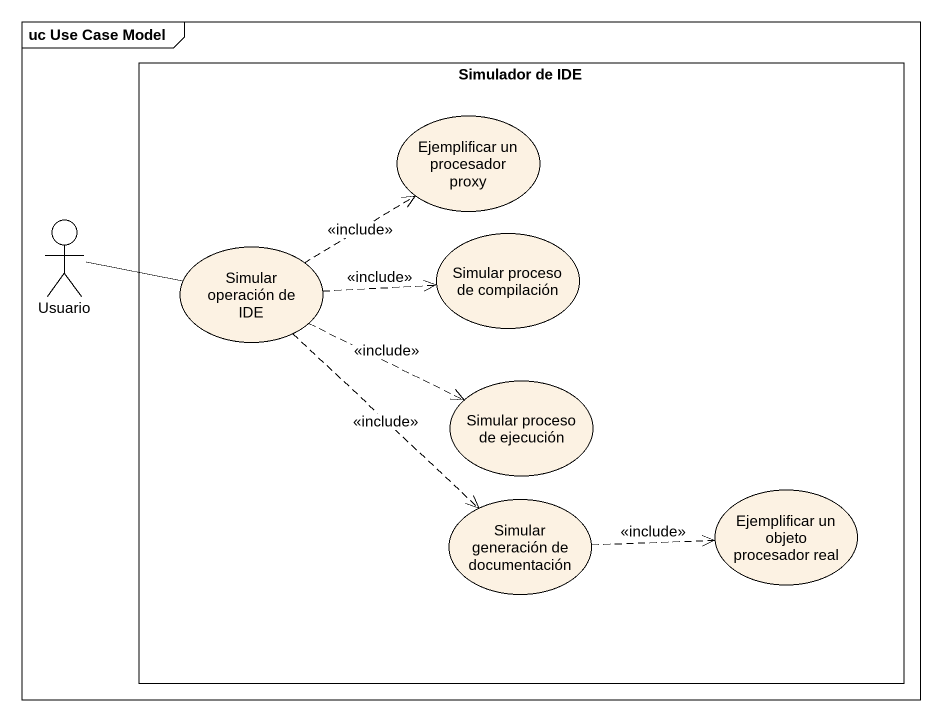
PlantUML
@startuml
mainframe uc Use Case Model
rectangle "Simulador de IDE" as Simulador_de_IDE {
  usecase "Ejemplificar un procesador proxy" as Ejemplificar_un_procesador
  usecase "Simular operación de IDE" as Simular_operación_de_IDE
  usecase "Simular proceso de compilación" as Simular_proceso_de
  usecase "Simular proceso de ejecución" as Simular_proceso_de_ejecución
  usecase "Simular generación de documentación" as Simular_generación_de
  usecase "Ejemplificar un objeto procesador real" as Ejemplificar_un_objeto
}
actor Usuario
Usuario -right- Simular_operación_de_IDE
Simular_operación_de_IDE .up.> Ejemplificar_un_procesador : <<include>>
Simular_operación_de_IDE .right.> Simular_proceso_de : <<include>>
Simular_operación_de_IDE .right.> Simular_proceso_de_ejecución : <<include>>
Simular_operación_de_IDE ..> Simular_generación_de : <<include>>
Simular_generación_de .right.> Ejemplificar_un_objeto : <<include>>
@enduml
